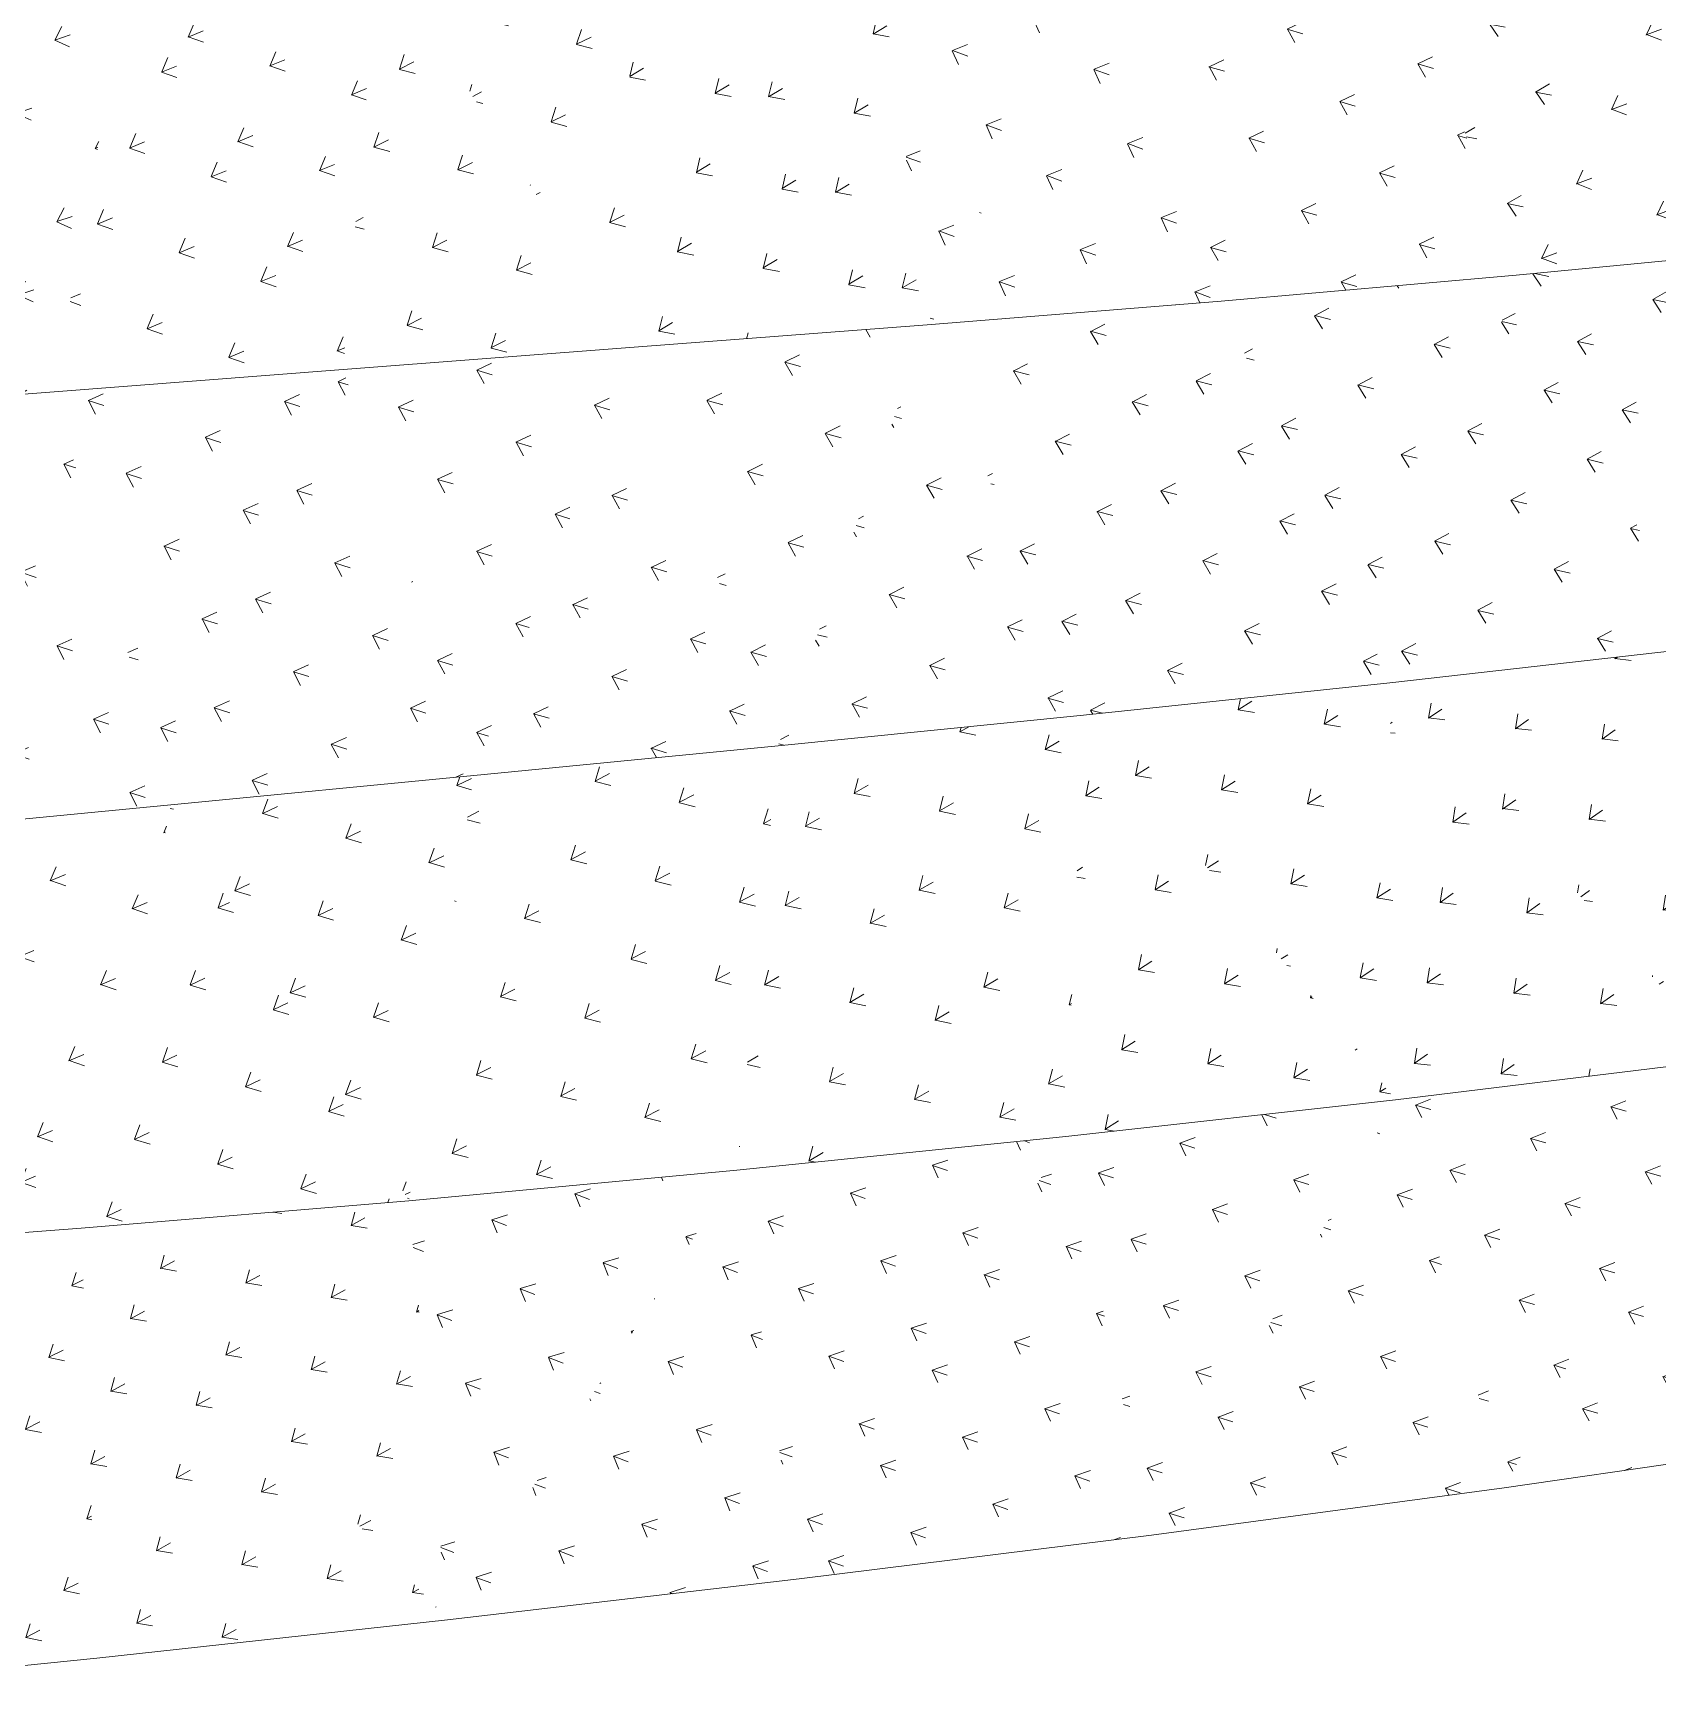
# Model space of a CAD drawing. Header units: millimetres. Extents: x 15878 to 679837, y -72324 to 391440.
# Drawn here: x 182630 to 187333, y -23257 to -18449 of the extents above; entities that cross this region are included whole.
import ezdxf

# ---------------------------------------------------------------- set-up
doc = ezdxf.new("R2010")
doc.units = ezdxf.units.MM
doc.layers.add('A-FLOR', color=192, linetype='Continuous', lineweight=5)
doc.layers.add('A-FLOR-PATT', color=8, linetype='Continuous', lineweight=5)

msp = doc.modelspace()

# ---------------------------------------------------------------- hatches: boundary and pattern name
at = {"layer": 'A-FLOR-PATT'}
h = msp.add_hatch(dxfattribs=at)
h.set_pattern_fill('FP_2597', color=256, style=0, pattern_type=2)
h.set_pattern_definition([(348.526, (125531.75, 26616.4), (215.80395, 125.95375), [47.28, -309.328]), (304.175, (125531.75, 26616.4), (215.802, 125.9562), [44.622, -193.361]), (30.27, (125531.75, 26616.4), (-133.6774, 196.89066), [46.851, -203.02])])
h.paths.add_polyline_path([(186923, -19149.6), (187235.8, -17947.8), (186513.5, -18010.7)], flags=0)
h = msp.add_hatch(dxfattribs=at)
h.set_pattern_fill('FP_2586', color=256, style=0, pattern_type=2)
h.set_pattern_definition([(20.706, (93544.56, -973.04), (101.0926, 215.79226), [47.328, -309.639]), (338.956, (93544.56, -973.04), (101.09033, 215.79335), [46.773, -202.682]), (64.898, (93544.56, -973.04), (-232.81625, 89.5793), [44.681, -193.617])])
h.paths.add_polyline_path([(186923, -19149.6), (187777.5, -19067), (187235.8, -17947.8)], flags=0)
h = msp.add_hatch(dxfattribs=at)
h.set_pattern_fill('FP_2587', color=256, style=0, pattern_type=2)
h.set_pattern_definition([(343.951, (131032.87, 29268.23), (226.24024, 108.78875), [47.105, -308.186]), (299.097, (131032.87, 29268.23), (226.2383, 108.7922), [44.421, -192.489]), (25.681, (131032.87, 29268.23), (-115.2048, 207.01235), [47.07, -203.968])])
h.paths.add_polyline_path([(186069.2, -19224.2), (186513.5, -18010.7), (185791.8, -18066.8)], flags=0)
h = msp.add_hatch(dxfattribs=at)
h.set_pattern_fill('FP_2585', color=256, style=0, pattern_type=2)
h.set_pattern_definition([(344.035, (130969.85, 28842.2), (226.22196, 109.06216), [47.079, -308.01]), (299.123, (130969.85, 28842.2), (226.22124, 109.0628), [44.371, -192.275]), (25.739, (130969.85, 28842.2), (-115.1716, 206.7284), [47.089, -204.05])])
h.paths.add_polyline_path([(186069.2, -19224.2), (186923, -19149.6), (186513.5, -18010.7), (186096.5, -19149.6)], flags=0)
h = msp.add_hatch(dxfattribs=at)
h.set_pattern_fill('FP_2589', color=256, style=0, pattern_type=2)
h.set_pattern_definition([(339.711, (136167.25, 31349.35), (234.43927, 92.355), [46.921, -306.976]), (294.386, (136167.25, 31349.35), (234.441, 92.3527), [44.276, -191.863]), (21.501, (136167.25, 31349.35), (-97.498, 215.0708), [47.245, -204.73])])
h.paths.add_polyline_path([(185217.6, -19292.9), (185791.8, -18066.8), (185070.7, -18117.4)], flags=0)
h = msp.add_hatch(dxfattribs=at)
h.set_pattern_fill('FP_2584', color=256, style=0, pattern_type=2)
h.set_pattern_definition([(339.808, (136116.18, 30987.64), (234.4132, 92.67815), [46.885, -306.742]), (294.415, (136116.18, 30987.64), (234.4144, 92.676), [44.218, -191.61]), (21.572, (136116.18, 30987.64), (-97.4795, 214.7377), [47.263, -204.806])])
h.paths.add_polyline_path([(185217.6, -19292.9), (186069.2, -19224.2), (185791.8, -18066.8), (185249.8, -19224.2)], flags=0)
h = msp.add_hatch(dxfattribs=at)
h.set_pattern_fill('FP_2583', color=256, style=0, pattern_type=2)
h.set_pattern_definition([(30.938, (87785.88, -9767.58), (54.47405, 229.10125), [46.756, -305.901]), (349.092, (87785.88, -9767.58), (54.4736, 229.10115), [47.357, -205.215]), (76.625, (87785.88, -9767.58), (-248.0085, 47.79555), [44.154, -191.334])])
h.paths.add_polyline_path([(185217.6, -19292.9), (185070.7, -18117.4), (184350.2, -18163.7), (185070.7, -19101.7)], flags=0)
h = msp.add_hatch(dxfattribs=at)
h.set_pattern_fill('FP_2578', color=256, style=0, pattern_type=2)
h.set_pattern_definition([(26.686, (89682.13, -4164.81), (73.62775, 224.9295), [46.987, -307.414]), (344.857, (89682.13, -4164.8), (73.6284, 224.92834), [47.206, -204.559]), (71.875, (89682.13, -4164.8), (-243.02334, 65.76675), [44.376, -192.297])])
h.paths.add_polyline_path([(184369.7, -19358.2), (184350.2, -18163.7), (183630.4, -18207), (184350.2, -19327.8)], flags=0)
h = msp.add_hatch(dxfattribs=at)
h.set_pattern_fill('FP_2596', color=256, style=0, pattern_type=2)
h.set_pattern_definition([(31.064, (87695.3, -9707.3), (54.39917, 229.52565), [46.804, -306.212]), (349.185, (87695.3, -9707.3), (54.401, 229.52507), [47.339, -205.137]), (76.666, (87695.3, -9707.3), (-247.9914, 47.3747), [44.228, -191.656])])
h.paths.add_polyline_path([(184369.7, -19358.2), (185217.6, -19292.9), (184350.2, -18163.7), (184368.6, -19292.9)], flags=0)
h = msp.add_hatch(dxfattribs=at)
h.set_pattern_fill('FP_2579', color=256, style=0, pattern_type=2)
h.set_pattern_definition([(22.396, (92008.77, 1423.44), (92.69836, 219.31064), [47.194, -308.767]), (340.507, (92008.77, 1423.44), (92.69654, 219.31137), [47.023, -203.766]), (67.087, (92008.77, 1423.44), (-236.41385, 83.689), [44.643, -193.454])])
h.paths.add_polyline_path([(183527.1, -19422.2), (183630.4, -18207), (182911.2, -18248.6), (183097.4, -18603.4)], flags=0)
h = msp.add_hatch(dxfattribs=at)
h.set_pattern_fill('FP_2581', color=256, style=0, pattern_type=2)
h.set_pattern_definition([(26.832, (89570.46, -4052.3), (73.56632, 225.42467), [47.035, -307.728]), (344.96, (89570.46, -4052.3), (73.567, 225.42377), [47.179, -204.441]), (71.926, (89570.46, -4052.3), (-243.0008, 65.29255), [44.461, -192.664])])
h.paths.add_polyline_path([(183527.1, -19422.2), (184369.7, -19358.2), (183630.4, -18207)], flags=0)
h = msp.add_hatch(dxfattribs=at)
h.set_pattern_fill('FP_2577', color=256, style=0, pattern_type=2)
h.set_pattern_definition([(18.14, (94715.19, 6894.6), (111.15355, 212.34646), [47.363, -309.87]), (336.111, (94715.19, 6894.6), (111.15416, 212.3456), [46.822, -202.895]), (62.37, (94715.19, 6894.6), (-228.32467, 101.1262), [44.94, -194.739])])
h.paths.add_polyline_path([(182690.6, -19486.8), (182911.2, -18248.6), (182192.5, -18288.7), (182425.9, -18850)], flags=0)
h = msp.add_hatch(dxfattribs=at)
h.set_pattern_fill('FP_2574', color=256, style=0, pattern_type=2)
h.set_pattern_definition([(22.562, (91894.75, 1625.43), (92.65572, 219.87346), [47.24, -309.066]), (340.617, (91894.75, 1625.43), (92.6555, 219.87355), [46.984, -203.599]), (67.15, (91894.75, 1625.43), (-236.3821, 83.161), [44.737, -193.861])])
h.paths.add_polyline_path([(182690.6, -19486.8), (183527, -19422), (182911.2, -18248.6), (182702.1, -19422.2)], flags=0)
h = msp.add_hatch(dxfattribs=at)
h.set_pattern_fill('FP_2572', color=256, style=0, pattern_type=2)
h.set_pattern_definition([(348.026, (125325.42, 31851.62), (216.51987, 125.33414), [47.316, -309.562]), (303.626, (125325.42, 31851.62), (216.5194, 125.33516), [44.895, -194.544]), (30.065, (125325.42, 31851.62), (-132.5938, 199.373), [46.909, -203.27])])
h.paths.add_polyline_path([(181858.6, -19551.3), (182690.6, -19486.8), (182192.5, -18288.7), (181875.6, -19486.8)], flags=0)
h = msp.add_hatch(dxfattribs=at)
h.set_pattern_fill('FP_2428', color=256, style=0, pattern_type=2)
h.set_pattern_definition([(347.662, (126373.6, 26158.36), (218.40426, 121.7906), [47.189, -308.73]), (303.165, (126373.6, 26158.36), (218.4049, 121.7883), [44.315, -192.03]), (29.145, (126373.6, 26158.36), (-129.29285, 197.8436), [46.887, -203.179])])
h.paths.add_polyline_path([(187443.9, -20229.6), (187777.5, -19067), (186923, -19149.6)], flags=0)
h = msp.add_hatch(dxfattribs=at)
h.set_pattern_fill('FP_2429', color=256, style=0, pattern_type=2)
h.set_pattern_definition([(346.525, (127353, 27669.86), (220.82352, 117.93193), [47.175, -308.642]), (301.937, (127353, 27669.86), (220.82515, 117.9295), [44.376, -192.296]), (28.104, (127353, 27669.86), (-125.1967, 200.8461), [46.939, -203.403])])
h.paths.add_polyline_path([(186557, -20329.9), (186923, -19149.6), (186069.2, -19224.2), (186539.4, -20290)], flags=0)
h = msp.add_hatch(dxfattribs=at)
h.set_pattern_fill('FP_2419', color=256, style=0, pattern_type=2)
h.set_pattern_definition([(346.754, (127494.38, 27117.23), (220.77618, 118.66712), [47.106, -308.187]), (302.009, (127494.38, 27117.23), (220.77576, 118.66734), [44.24, -191.707]), (28.258, (127494.38, 27117.23), (-125.0638, 200.0755), [46.996, -203.651])])
h.paths.add_polyline_path([(186557, -20329.9), (187443.9, -20229.6), (186923, -19149.6), (186569.4, -20290)], flags=0)
h = msp.add_hatch(dxfattribs=at)
h.set_pattern_fill('FP_2427', color=256, style=0, pattern_type=2)
h.set_pattern_definition([(345.448, (128316.62, 29153.4), (223.0704, 114.25805), [47.158, -308.527]), (300.762, (128316.62, 29153.4), (223.07045, 114.2577), [44.432, -192.538]), (27.121, (128316.62, 29153.4), (-121.2015, 203.6297), [46.993, -203.637])])
h.paths.add_polyline_path([(185670.7, -20423.3), (186069.2, -19224.2), (185217.6, -19292.9), (185618.8, -20294)], flags=0)
h = msp.add_hatch(dxfattribs=at)
h.set_pattern_fill('FP_2417', color=256, style=0, pattern_type=2)
h.set_pattern_definition([(345.664, (128436.39, 28613.82), (223.0237, 114.95526), [47.09, -308.088]), (300.829, (128436.4, 28613.82), (223.0245, 114.9528), [44.304, -191.985]), (27.268, (128436.4, 28613.82), (-121.0936, 202.9013), [47.045, -203.862])])
h.paths.add_polyline_path([(185670.7, -20423.3), (186557, -20329.9), (186069.2, -19224.2), (185701.7, -20329.9)], flags=0)
h = msp.add_hatch(dxfattribs=at)
h.set_pattern_fill('FP_2426', color=256, style=0, pattern_type=2)
h.set_pattern_definition([(344.424, (129272.35, 30607.51), (225.1671, 110.74505), [47.136, -308.383]), (299.632, (129272.35, 30607.5), (225.16764, 110.7443), [44.481, -192.752]), (26.19, (129272.35, 30607.51), (-117.29715, 206.20605), [47.049, -203.879])])
h.paths.add_polyline_path([(184786.3, -20511.9), (185217.6, -19292.9), (184369.7, -19358.2), (184706.2, -20290)], flags=0)
h = msp.add_hatch(dxfattribs=at)
h.set_pattern_fill('FP_2415', color=256, style=0, pattern_type=2)
h.set_pattern_definition([(344.625, (129370.56, 30085.25), (225.12186, 111.39595), [47.071, -307.962]), (299.695, (129370.56, 30085.25), (225.1203, 111.3981), [44.362, -192.237]), (26.328, (129370.56, 30085.25), (-117.20746, 205.52786), [47.095, -204.08])])
h.paths.add_polyline_path([(184786.3, -20511.9), (185670.7, -20423.3), (185217.6, -19292.9), (184817.7, -20423.3)], flags=0)
h = msp.add_hatch(dxfattribs=at)
h.set_pattern_fill('FP_2414', color=256, style=0, pattern_type=2)
h.set_pattern_definition([(343.448, (130228.34, 32030.35), (227.1307, 107.3721), [47.108, -308.205]), (298.543, (130228.34, 32030.35), (227.1294, 107.3739), [44.523, -192.933]), (25.302, (130228.34, 32030.35), (-113.46, 208.59546), [47.106, -204.125])])
h.paths.add_polyline_path([(183905.3, -20598), (184369.7, -19358.2), (183527.1, -19422.2), (183806.2, -20290)], flags=0)
h = msp.add_hatch(dxfattribs=at)
h.set_pattern_fill('FP_2416', color=256, style=0, pattern_type=2)
h.set_pattern_definition([(343.633, (130304.64, 31529.91), (227.0849, 107.9766), [47.047, -307.805]), (298.6, (130304.64, 31529.9), (227.0842, 107.97745), [44.413, -192.458]), (25.43, (130304.64, 31529.9), (-113.386, 207.97025), [47.147, -204.302])])
h.paths.add_polyline_path([(183905.3, -20598), (184786.3, -20511.9), (184369.7, -19358.2), (183937.5, -20511.9)], flags=0)
h = msp.add_hatch(dxfattribs=at)
h.set_pattern_fill('FP_2425', color=256, style=0, pattern_type=2)
h.set_pattern_definition([(342.496, (131202.52, 33420.07), (229.00388, 104.0457), [47.077, -307.997]), (297.473, (131202.52, 33420.07), (229.0022, 104.04845), [44.558, -193.083]), (24.435, (131202.52, 33420.07), (-109.631, 210.8407), [47.162, -204.37])])
h.paths.add_polyline_path([(183028.7, -20683.3), (183527.1, -19422.2), (182690.6, -19486.8), (182917.6, -20290)], flags=0)
h = msp.add_hatch(dxfattribs=at)
h.set_pattern_fill('FP_2413', color=256, style=0, pattern_type=2)
h.set_pattern_definition([(342.666, (131260.25, 32944.6), (228.95835, 104.60453), [47.018, -307.615]), (297.524, (131260.25, 32944.6), (228.9587, 104.6037), [44.456, -192.644]), (24.555, (131260.25, 32944.6), (-109.57175, 210.2633), [47.198, -204.524])])
h.paths.add_polyline_path([(183028.7, -20683.3), (183905.3, -20598), (183527.1, -19422.2), (183062.4, -20598)], flags=0)
h = msp.add_hatch(dxfattribs=at)
h.set_pattern_fill('FP_2408', color=256, style=0, pattern_type=2)
h.set_pattern_definition([(341.486, (132272.73, 34767.6), (230.91894, 100.4168), [47.043, -307.777]), (296.348, (132272.73, 34767.6), (230.9198, 100.4149), [44.585, -193.203]), (23.502, (132272.73, 34767.6), (-105.537, 213.0851), [47.214, -204.594])])
h.paths.add_polyline_path([(182156.1, -20767.2), (182690.6, -19486.8), (181858.6, -19551.3), (182039.3, -20290)], flags=0)
h = msp.add_hatch(dxfattribs=at)
h.set_pattern_fill('FP_2411', color=256, style=0, pattern_type=2)
h.set_pattern_definition([(341.641, (132310.93, 34317.19), (230.8749, 100.9295), [46.988, -307.416]), (296.395, (132310.93, 34317.19), (230.8754, 100.9302), [44.493, -192.801]), (23.613, (132310.93, 34317.19), (-105.4894, 212.55645), [47.245, -204.728])])
h.paths.add_polyline_path([(182156.1, -20767.2), (183028.7, -20683.3), (182690.6, -19486.8), (182191.1, -20683.3)], flags=0)
h = msp.add_hatch(dxfattribs=at)
h.set_pattern_fill('FP_2256', color=256, style=0, pattern_type=2)
h.set_pattern_definition([(35.059, (84032.42, -15882.92), (37.28363, 232.56355), [46.694, -305.497]), (353.127, (84032.42, -15882.92), (37.2816, 232.5638), [47.404, -205.419]), (80.892, (84032.42, -15882.92), (-251.0061, 30.25774), [44.162, -191.37])])
h.paths.add_polyline_path([(187531.2, -21420.5), (187443.9, -20229.6), (186557, -20329.9), (186894, -20707.2)], flags=0)
h = msp.add_hatch(dxfattribs=at)
h.set_pattern_fill('FP_2257', color=256, style=0, pattern_type=2)
h.set_pattern_definition([(32.598, (84768.38, -12135.07), (48.37707, 231.16604), [46.821, -306.328]), (350.675, (84768.38, -12135.07), (48.37716, 231.16607), [47.34, -205.138]), (78.18, (84768.38, -12135.07), (-249.1409, 40.9099), [44.283, -191.891])])
h.paths.add_polyline_path([(186573.8, -21537.4), (186557, -20329.9), (185670.7, -20423.3), (186557, -21516.6)], flags=0)
h = msp.add_hatch(dxfattribs=at)
h.set_pattern_fill('FP_2251', color=256, style=0, pattern_type=2)
h.set_pattern_definition([(35.146, (83938.93, -15816.69), (37.21794, 232.85776), [46.729, -305.725]), (353.192, (83938.93, -15816.69), (37.2189, 232.85686), [47.393, -205.369]), (80.919, (83938.93, -15816.69), (-250.9797, 29.9628), [44.215, -191.598])])
h.paths.add_polyline_path([(186573.8, -21537.4), (187531.2, -21420.5), (186557, -20329.9), (186572.2, -21420.5)], flags=0)
h = msp.add_hatch(dxfattribs=at)
h.set_pattern_fill('FP_2255', color=256, style=0, pattern_type=2)
h.set_pattern_definition([(30.196, (85689.24, -8500.57), (59.1963, 229.27696), [46.941, -307.112]), (348.28, (85689.24, -8500.57), (59.19684, 229.27636), [47.263, -204.808]), (75.523, (85689.24, -8500.57), (-246.8154, 51.2035), [44.399, -192.396])])
h.paths.add_polyline_path([(185618.8, -21643.7), (185670.7, -20423.3), (184786.3, -20511.9), (185217.6, -21098.2)], flags=0)
h = msp.add_hatch(dxfattribs=at)
h.set_pattern_fill('FP_2245', color=256, style=0, pattern_type=2)
h.set_pattern_definition([(32.655, (84680.5, -12045.08), (48.34027, 231.35924), [46.843, -306.468]), (350.717, (84680.5, -12045.08), (48.33987, 231.3592), [47.331, -205.1]), (78.199, (84680.5, -12045.08), (-249.1252, 40.718), [44.317, -192.039])])
h.paths.add_polyline_path([(185618.8, -21643.7), (186573.8, -21537.4), (185670.7, -20423.3), (185644.9, -21030.2)], flags=0)
h = msp.add_hatch(dxfattribs=at)
h.set_pattern_fill('FP_2254', color=256, style=0, pattern_type=2)
h.set_pattern_definition([(27.831, (86813.5, -4981.22), (69.81673, 226.87723), [47.054, -307.85]), (345.924, (86813.5, -4981.22), (69.81974, 226.8764), [47.173, -204.415]), (72.895, (86813.5, -4981.22), (-244.03384, 61.1866), [44.508, -192.869])])
h.paths.add_polyline_path([(184666.9, -21741), (184786.3, -20511.9), (183905.3, -20598), (184369.7, -21295)], flags=0)
h = msp.add_hatch(dxfattribs=at)
h.set_pattern_fill('FP_2243', color=256, style=0, pattern_type=2)
h.set_pattern_definition([(30.214, (85609.19, -8392.47), (59.18433, 229.33746), [46.948, -307.153]), (348.293, (85609.2, -8392.47), (59.18535, 229.33756), [47.26, -204.795]), (75.529, (85609.2, -8392.47), (-246.8116, 51.14536), [44.41, -192.441])])
h.paths.add_polyline_path([(184666.9, -21741), (185618.8, -21643.7), (184786.3, -20511.9), (184676.4, -21643.7)], flags=0)
h = msp.add_hatch(dxfattribs=at)
h.set_pattern_fill('FP_2244', color=256, style=0, pattern_type=2)
h.set_pattern_definition([(25.441, (88197.54, -1554.48), (80.47745, 223.85418), [47.16, -308.54]), (343.556, (88197.54, -1554.48), (80.4772, 223.85503), [47.062, -203.934]), (70.226, (88197.54, -1554.48), (-240.7291, 71.0519), [44.603, -193.278])])
h.paths.add_polyline_path([(183717.3, -21829.3), (183905.3, -20598), (183028.7, -20683.3), (183527.1, -21512.8)], flags=0)
h = msp.add_hatch(dxfattribs=at)
h.set_pattern_fill('FP_2242', color=256, style=0, pattern_type=2)
h.set_pattern_definition([(27.789, (86744.45, -4867.02), (69.83692, 226.7343), [47.04, -307.76]), (345.895, (86744.45, -4867.02), (69.83863, 226.7342), [47.181, -204.45]), (72.88, (86744.45, -4867.02), (-244.0445, 61.32356), [44.484, -192.763])])
h.paths.add_polyline_path([(183717.3, -21829.3), (184666.9, -21741), (183905.3, -20598), (183892.3, -20683.3)], flags=0)
h = msp.add_hatch(dxfattribs=at)
h.set_pattern_fill('FP_2247', color=256, style=0, pattern_type=2)
h.set_pattern_definition([(22.954, (89877.25, 1813.94), (91.3862, 220.05307), [47.254, -309.158]), (341.105, (89877.25, 1813.94), (91.38435, 220.05345), [46.93, -203.363]), (67.447, (89877.25, 1813.94), (-236.80445, 81.05624), [44.676, -193.598])])
h.paths.add_polyline_path([(182769.1, -21908.9), (183028.7, -20683.3), (182156.1, -20767.2)], flags=0)
h = msp.add_hatch(dxfattribs=at)
h.set_pattern_fill('FP_2241', color=256, style=0, pattern_type=2)
h.set_pattern_definition([(25.322, (88135.4, -1444.52), (80.52468, 223.45137), [47.124, -308.31]), (343.475, (88135.4, -1444.52), (80.5242, 223.4517), [47.087, -204.045]), (70.183, (88135.4, -1444.52), (-240.7602, 71.4288), [44.535, -192.983])])
h.paths.add_polyline_path([(182769.1, -21908.9), (183717.3, -21829.3), (183028.7, -20683.3), (183010.9, -20767.2)], flags=0)
h = msp.add_hatch(dxfattribs=at)
h.set_pattern_fill('FP_2240', color=256, style=0, pattern_type=2)
h.set_pattern_definition([(22.767, (89807.34, 1924.28), (91.44037, 219.41985), [47.204, -308.831]), (340.982, (89807.34, 1924.28), (91.44034, 219.4195), [46.974, -203.555]), (67.376, (89807.34, 1924.28), (-236.85395, 81.64186), [44.571, -193.14])])
h.paths.add_polyline_path([(181821.6, -21979.9), (182769.1, -21908.9), (182156.1, -20767.2), (181858.6, -21845.9)], flags=0)
h = msp.add_hatch(dxfattribs=at)
h.set_pattern_fill('FP_2095', color=256, style=0, pattern_type=2)
h.set_pattern_definition([(343.839, (142282.36, 17892.97), (232.7787, 91.78814), [45.951, -300.636]), (298.003, (142282.36, 17892.97), (232.7798, 91.7863), [39.979, -173.241]), (21.52, (142282.36, 17892.97), (-100.1123, 188.25666), [46.917, -203.306])])
h.paths.add_polyline_path([(186888, -22660.9), (187531.2, -21420.5), (186573.8, -21537.4)], flags=0)
h = msp.add_hatch(dxfattribs=at)
h.set_pattern_fill('FP_2088', color=256, style=0, pattern_type=2)
h.set_pattern_definition([(344.278, (142721.36, 17351.84), (232.6701, 93.14825), [45.774, -299.475]), (298.094, (142721.36, 17351.84), (232.6695, 93.1487), [39.682, -171.954]), (21.818, (142721.36, 17351.84), (-99.66216, 186.7012), [46.992, -203.631])])
h.paths.add_polyline_path([(186888, -22660.9), (187908.6, -22511.8), (187531.2, -21420.5), (187443.9, -21589)], flags=0)
h = msp.add_hatch(dxfattribs=at)
h.set_pattern_fill('FP_2091', color=256, style=0, pattern_type=2)
h.set_pattern_definition([(342.199, (143607.97, 19446.21), (235.4232, 86.258), [45.876, -300.142]), (296.088, (143607.97, 19446.2), (235.4227, 86.2584), [40.092, -173.732]), (20.123, (143607.97, 19446.2), (-94.02944, 192.0392), [47.011, -203.716])])
h.paths.add_polyline_path([(185867.1, -22797.8), (186573.8, -21537.4), (185618.8, -21643.7)], flags=0)
h = msp.add_hatch(dxfattribs=at)
h.set_pattern_fill('FP_2081', color=256, style=0, pattern_type=2)
h.set_pattern_definition([(342.618, (144004.64, 18923), (235.31082, 87.56472), [45.705, -299.025]), (296.18, (144004.64, 18923), (235.3098, 87.5673), [39.812, -172.52]), (20.412, (144004.64, 18923), (-93.67886, 190.5496), [47.077, -203.999])])
h.paths.add_polyline_path([(185867.1, -22797.8), (186888, -22660.9), (186573.8, -21537.4), (185943.8, -22660.9)], flags=0)
h = msp.add_hatch(dxfattribs=at)
h.set_pattern_fill('FP_2090', color=256, style=0, pattern_type=2)
h.set_pattern_definition([(340.584, (144940.57, 20950.27), (237.87085, 80.75547), [45.797, -299.624]), (294.202, (144940.57, 20950.27), (237.871, 80.7564), [40.205, -174.223]), (18.752, (144940.57, 20950.27), (-87.9052, 195.5816), [47.101, -204.104])])
h.paths.add_polyline_path([(184847, -22924.6), (185618.8, -21643.7), (184666.9, -21741)], flags=0)
h = msp.add_hatch(dxfattribs=at)
h.set_pattern_fill('FP_2079', color=256, style=0, pattern_type=2)
h.set_pattern_definition([(340.996, (145318.33, 20443.18), (237.75333, 82.05154), [45.627, -298.513]), (294.296, (145318.33, 20443.18), (237.753, 82.0518), [39.933, -173.044]), (19.04, (145318.33, 20443.18), (-87.6288, 194.1148), [47.159, -204.355])])
h.paths.add_polyline_path([(184847, -22924.6), (185867.1, -22797.8), (185618.8, -21643.7), (184923.4, -22797.8)], flags=0)
h = msp.add_hatch(dxfattribs=at)
h.set_pattern_fill('FP_2080', color=256, style=0, pattern_type=2)
h.set_pattern_definition([(338.99, (146201.84, 22434.13), (240.09567, 75.309), [45.728, -299.172]), (292.367, (146201.84, 22434.13), (240.0962, 75.3074), [40.341, -174.812]), (17.415, (146201.84, 22434.13), (-81.8765, 198.9653), [47.181, -204.449])])
h.paths.add_polyline_path([(183829.2, -23043.1), (184666.9, -21741), (183717.3, -21829.3)], flags=0)
h = msp.add_hatch(dxfattribs=at)
h.set_pattern_fill('FP_2078', color=256, style=0, pattern_type=2)
h.set_pattern_definition([(339.431, (146614.45, 21926.17), (239.96352, 76.70964), [45.544, -297.97]), (292.472, (146614.45, 21926.17), (239.9631, 76.7104), [40.054, -173.566]), (17.728, (146614.45, 21926.17), (-81.6528, 197.3977), [47.236, -204.69])])
h.paths.add_polyline_path([(183829.2, -23043.1), (184847, -22924.6), (184666.9, -21741), (183905.4, -22924.6)], flags=0)
h = msp.add_hatch(dxfattribs=at)
h.set_pattern_fill('FP_2087', color=256, style=0, pattern_type=2)
h.set_pattern_definition([(28.638, (95022.72, -16436.18), (57.62303, 208.46583), [46.033, -301.167]), (350.34, (95022.72, -16436.18), (57.62185, 208.46585), [46.998, -203.659]), (74.548, (95022.72, -16436.18), (-247.10255, 42.0642), [40.553, -175.73])])
h.paths.add_polyline_path([(183829.2, -23043.1), (183717.3, -21829.3), (182769.1, -21908.9), (183573.8, -22769.8)], flags=0)
h = msp.add_hatch(dxfattribs=at)
h.set_pattern_fill('FP_2083', color=256, style=0, pattern_type=2)
h.set_pattern_definition([(26.666, (95299, -12896.41), (67.0265, 207.73599), [46.261, -302.66]), (348.198, (95299, -12896.4), (67.0281, 207.7352), [46.888, -203.18]), (72.117, (95299, -12896.4), (-244.7818, 51.1463), [40.928, -177.354])])
h.paths.add_polyline_path([(182813.9, -23154.1), (182769.1, -21908.9), (181821.6, -21979.9)], flags=0)
h = msp.add_hatch(dxfattribs=at)
h.set_pattern_fill('FP_2077', color=256, style=0, pattern_type=2)
h.set_pattern_definition([(29.156, (94719.75, -16283.15), (57.2787, 210.23395), [46.196, -302.236]), (350.693, (94719.75, -16283.15), (57.278, 210.2343), [46.931, -203.369]), (74.76, (94719.75, -16283.15), (-247.0059, 40.4792), [40.856, -177.041])])
h.paths.add_polyline_path([(182813.9, -23154.1), (183829.2, -23043.1), (182769.1, -21908.9), (182809.9, -23043.1)], flags=0)
h = msp.add_hatch(dxfattribs=at)
h.set_pattern_fill('FP_2076', color=256, style=0, pattern_type=2)
h.set_pattern_definition([(27.174, (95008.56, -12694.9), (66.74668, 209.48275), [46.414, -303.663]), (348.54, (95008.56, -12694.9), (66.74653, 209.48287), [46.813, -202.856]), (72.327, (95008.56, -12694.9), (-244.69117, 49.60445), [41.224, -178.636])])
h.paths.add_polyline_path([(181800.4, -23257), (182813.9, -23154.1), (181821.6, -21979.9), (181818.1, -22188.5)], flags=0)

# ---------------------------------------------------------------- linework, layer by layer
at = {"layer": 'A-FLOR'}
for p, q in [((187777.5, -19067), (186923, -19149.6)), ((186069.2, -19224.2), (186923, -19149.6)), ((186069.2, -19224.2), (185217.6, -19292.9)), ((185217.6, -19292.9), (184369.7, -19358.2)), ((185217.6, -19292.9), (185217.6, -19292.9)), ((183527.1, -19422.2), (184369.7, -19358.2)), ((182690.6, -19486.8), (183527.1, -19422.2)), ((181858.6, -19551.3), (182690.6, -19486.8)), ((186557, -20329.9), (187443.9, -20229.6)), ((186557, -20329.9), (185670.7, -20423.3)), ((185670.7, -20423.3), (184786.3, -20511.9)), ((184786.3, -20511.9), (183905.3, -20598)), ((184786.3, -20511.9), (184786.3, -20511.9)), ((183028.7, -20683.3), (183905.3, -20598)), ((182156.1, -20767.2), (183028.7, -20683.3)), ((186573.8, -21537.4), (187531.2, -21420.5)), ((186573.8, -21537.4), (185618.8, -21643.7)), ((185618.8, -21643.7), (184666.9, -21741)), ((183717.3, -21829.3), (184666.9, -21741)), ((183717.3, -21829.3), (182769.1, -21908.9)), ((182769.1, -21908.9), (181821.6, -21979.9)), ((187908.6, -22511.8), (186888, -22660.9)), ((186888, -22660.9), (185867.1, -22797.8)), ((185867.1, -22797.8), (184847, -22924.6)), ((184847, -22924.6), (183829.2, -23043.1)), ((183829.2, -23043.1), (182813.9, -23154.1)), ((182813.9, -23154.1), (181800.4, -23257))]:
    msp.add_line(p, q, dxfattribs=at)

doc.saveas('drawing.dxf')
